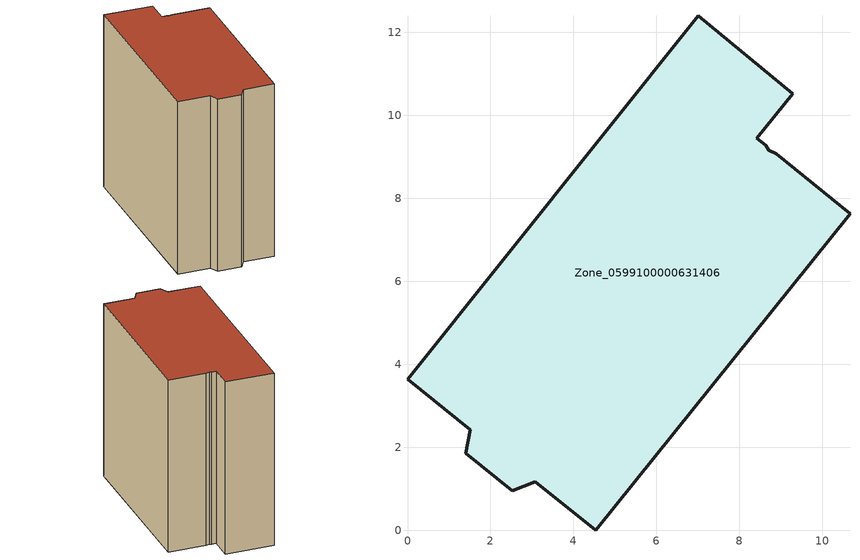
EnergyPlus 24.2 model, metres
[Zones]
Zone_0599100000631406
 floor ground (C_G): 8.89,9.07 10.67,7.63 4.54,0 3.08,1.17 2.53,0.95 1.41,1.85 1.51,2.42 0,3.64 7.01,12.4 9.28,10.52 8.42,9.45 8.64,9.28 8.71,9.16 z0
 wall outside (C_F): 1.51,2.42 1.41,1.85 2.53,0.95 3.08,1.17 4.54,0 10.67,7.63 8.89,9.07 8.71,9.16 8.64,9.28 8.42,9.45 9.28,10.52 7.01,12.4 0,3.64 1.51,2.42 z0:10.93
 roof outside (C_R): 8.89,9.07 8.71,9.16 8.64,9.28 8.42,9.45 9.28,10.52 7.01,12.4 0,3.64 1.51,2.42 1.41,1.85 2.53,0.95 3.08,1.17 4.54,0 10.67,7.63 z10.93
[BUILDING]
Pand.0599100000631406: North Axis=0; Terrain=City; Loads Convergence Tolerance Value=0.04; Temperature Convergence Tolerance Value=0.4; Solar Distribution=FullExterior; Maximum Number of Warmup Days=25; Minimum Number of Warmup Days=1
[Site:Location]
Rotterdam.The.Hague.AP_ZH_NLD Design_Conditions: Latitude=51.96; Longitude=4.45; Time Zone=1; Elevation=-4.5
[SITE:GROUNDTEMPERATURE:BUILDINGSURFACE]
18, 18, 18, 18, 18, 18, 18, 18, 18, 18, 18, 18
[MATERIAL] Thermal Absorptance=0.9; Solar Absorptance=0.7; Visible Absorptance=0.7
Name | Roughness | Thickness | Conductivity | Density | Specific Heat
G.TI.1946 | MediumSmooth | 0.15 | 1 | 540 | 1210
F.TI.1946 | Rough | 0.3 | 0.857143 | 1920 | 840
R.TI.1946 | MediumRough | 0.2 | 0.1 | 1500 | 1000
[CONSTRUCTION]
C_G: G.TI.1946
C_F: F.TI.1946
C_R: R.TI.1946
[ZONE]
Zone_0599100000631406: Type=1; Multiplier=1; Ceiling Height=Autocalculate; Volume=Autocalculate; Floor Area=autocalculate; Part of Total Floor Area=Yes
[ZONEINFILTRATION:DESIGNFLOWRATE]
Infil_Zone_0599100000631406: Zone or ZoneList or Space or SpaceList=Zone_0599100000631406; Schedule=AlwaysOn; Design Flow Rate Calculation Method=Flow/Area; Flow Rate per Floor Area=0.003; Constant Term Coefficient=1; Temperature Term Coefficient=0; Velocity Term Coefficient=0; Velocity Squared Term Coefficient=0
[HVACTEMPLATE:ZONE:IDEALLOADSAIRSYSTEM]
Zone_0599100000631406: Maximum Heating Supply Air Temperature=50; Minimum Cooling Supply Air Temperature=13; Maximum Heating Supply Air Humidity Ratio=0.0156; Minimum Cooling Supply Air Humidity Ratio=0.0077; Heating Limit=NoLimit; Cooling Limit=NoLimit; Dehumidification Control Type=ConstantSensibleHeatRatio; Cooling Sensible Heat Ratio=0.7; Dehumidification Setpoint=60; Humidification Control Type=None; Humidification Setpoint=30; Outdoor Air Method=None; Outdoor Air Flow Rate per Person=0.00944; Outdoor Air Flow Rate per Zone Floor Area=0; Outdoor Air Flow Rate per Zone=0; Demand Controlled Ventilation Type=None; Outdoor Air Economizer Type=NoEconomizer; Heat Recovery Type=None; Sensible Heat Recovery Effectiveness=0.7; Latent Heat Recovery Effectiveness=0.65
[ZONECONTROL:THERMOSTAT]
ThermostatControl_Zone_0599100000631406: Zone or ZoneList=Zone_0599100000631406; Control Type Schedule=DualSetpointControlType; Control 1=Thermostat_Zone_0599100000631406; Temperature Difference Between Cutout And Setpoint=0
[THERMOSTATSETPOINT:DUALSETPOINT]
Thermostat_Zone_0599100000631406: Heating Setpoint Temperature Schedule=HeatingSetpoint_Zone_0599100000631406; Cooling Setpoint Temperature Schedule=CoolingSetpoint_Zone_0599100000631406
[SCHEDULE:COMPACT]
HeatingSetpoint_Zone_0599100000631406: Through: 12/31, For: AllDays, Until: 24:00, 21
CoolingSetpoint_Zone_0599100000631406: Through: 12/31, For: AllDays, Until: 24:00, 24
DualSetpointControlType: Through: 12/31, For: AllDays, Until: 24:00, 4
AlwaysOn: Through: 12/31, For: AllDays, Until: 24:00, 1
